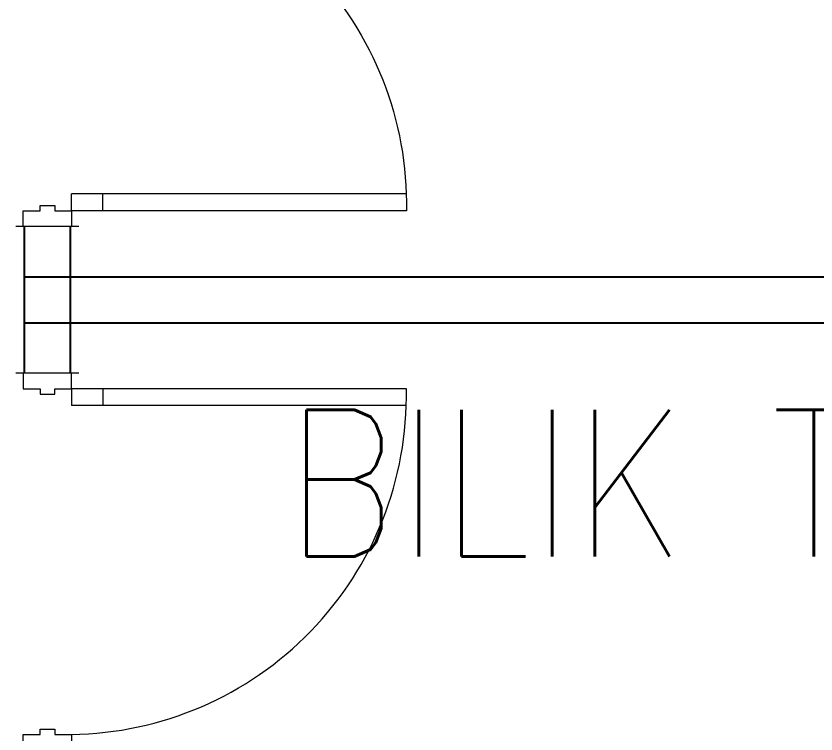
# Model space of a CAD drawing. Header units: inches. Extents: x -86493719 to 430035, y 21644 to 1519532.
# Drawn here: x 55559 to 57470, y 63517 to 65231 of the extents above; entities that cross this region are included whole.
import ezdxf
from ezdxf.enums import TextEntityAlignment as Align

# ---------------------------------------------------------------- set-up
doc = ezdxf.new("R2010")
doc.units = ezdxf.units.IN
doc.header["$MEASUREMENT"] = 0
for name, color, linetype, lineweight in [('DR', 8, 'Continuous', 18), ('t3', 8, 'Continuous', 25), ('windoor', 8, 'Continuous', 18)]:
    doc.layers.add(name, color=color, linetype=linetype, lineweight=lineweight)
doc.layers.add('partition', color=8, linetype='Continuous')
doc.styles.add('LAILA', font='romans.shx', dxfattribs={"width": 0.85})

# ---------------------------------------------------------------- blocks, each defined once
blk = doc.blocks.new('D900')
at = {"layer": 'DR'}
for p, q in [((37.5, 915), (37.5, 115)), ((77.5, 915), (77.5, 115)), ((37.5, 190), (77.5, 190)), ((37.5, 115), (77.5, 115))]:
    blk.add_line(p, q, dxfattribs=at)
at = {"layer": 'DR', "color": 3}
for p, q in [((0, 132.5), (0, -17.5)), ((900, 132.5), (900, -17.5)), ((900, 115), (900, 0))]:
    blk.add_line(p, q, dxfattribs=at)
at = {"layer": 'DR'}
for points in [[(0, 0), (37.5, 0), (37.5, 40), (50, 40), (50, 75), (37.5, 75), (37.5, 115), (0, 115)], [(900, 0), (862.5, 0), (862.5, 40), (850, 40), (850, 75), (862.5, 75), (862.5, 115), (900, 115)]]:
    blk.add_lwpolyline(points, dxfattribs=at)
at = {"layer": 'DR', "color": 8}
blk.add_arc((51.9, 104.3), 810.7, 0.7553, 91.0145, dxfattribs=at)

msp = doc.modelspace()

# ---------------------------------------------------------------- linework, layer by layer
at = {"layer": 'partition'}
for p, q in [((55579.3, 64378.6), (55579.3, 64728.6)), ((55689.3, 64378.6), (55689.3, 64728.6)), ((55579.3, 64608.6), (59559.3, 64608.6)), ((55579.3, 64498.6), (59559.3, 64498.6))]:
    msp.add_line(p, q, dxfattribs=at)

# ---------------------------------------------------------------- block references
at = {"layer": 'windoor', "xscale": -1, "rotation": 270}
msp.add_blockref('D900', (55576.8, 64728.6), dxfattribs=at)
at = {"layer": 'windoor', "rotation": 270}
msp.add_blockref('D900', (55576.8, 64378.6), dxfattribs=at)

# ---------------------------------------------------------------- texts
at = {"layer": 't3', "style": 'LAILA', "width": 0.85}
msp.add_text('BILIK TETAMU', height=350, dxfattribs=at).set_placement((56202.3, 64290.9), align=Align.TOP_LEFT)

doc.saveas('drawing.dxf')
